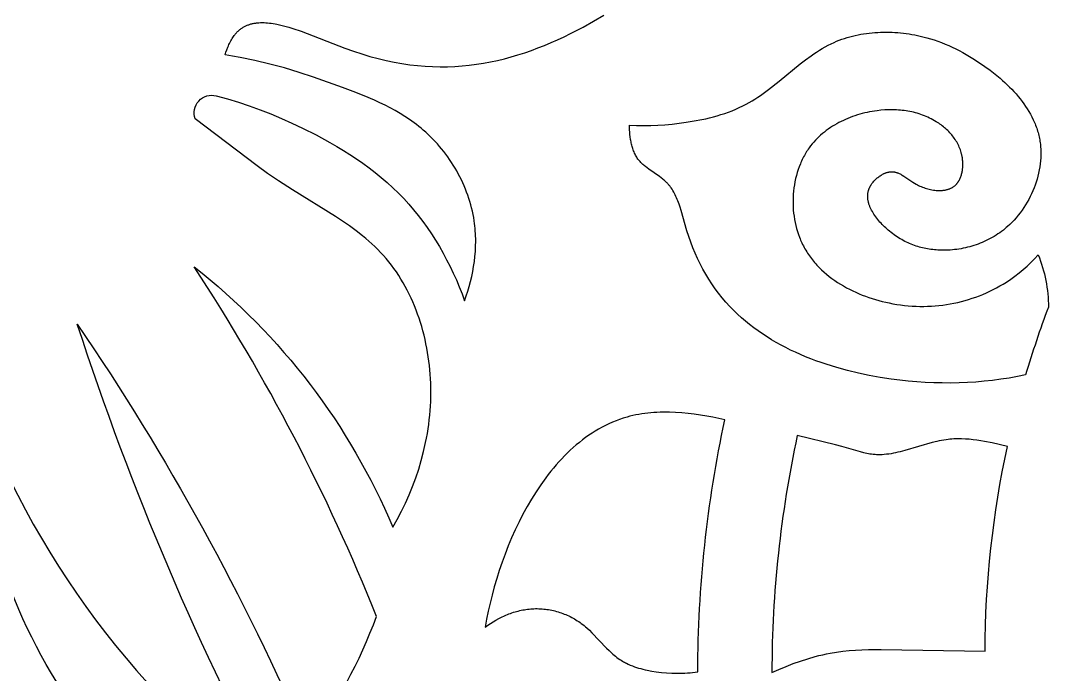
# Model space of a CAD drawing. Extents: x 158 to 281, y 154 to 261.
# Drawn here: x 203.53 to 245.15, y 213.79 to 240.27 of the extents above; entities that cross this region are included whole.
import ezdxf

# ---------------------------------------------------------------- set-up
doc = ezdxf.new("R2010")
doc.units = 0
doc.layers.add('LAYER_01', color=1, linetype='CONTINUOUS')

msp = doc.modelspace()

# ---------------------------------------------------------------- linework, layer by layer
at = {"layer": 'LAYER_01'}
msp.add_lwpolyline([(205.443, 212.772, -0.144493), (201.563, 225.314, 0.150085), (214.084, 208.583, -0.044108), (205.825, 227.978, -0.047923), (215.15, 211.034, 0.074281), (217.942, 216.143, 0.049909), (210.556, 230.303, -0.12724), (218.601, 219.753), (218.781, 220.073), (218.951, 220.399), (219.112, 220.731), (219.262, 221.068), (219.402, 221.41), (219.531, 221.756), (219.648, 222.107), (219.754, 222.463), (219.849, 222.821), (219.93, 223.184), (219.967, 223.366), (219.999, 223.549), (220.029, 223.733), (220.056, 223.918), (220.079, 224.103), (220.098, 224.288), (220.115, 224.475), (220.127, 224.661), (220.136, 224.849), (220.142, 225.036), (220.144, 225.224), (220.142, 225.413), (220.137, 225.591), (220.129, 225.769), (220.118, 225.947), (220.103, 226.125), (220.085, 226.303), (220.063, 226.481), (220.038, 226.658), (220.01, 226.834), (219.979, 227.011), (219.944, 227.186), (219.906, 227.361), (219.864, 227.534), (219.819, 227.707), (219.771, 227.878), (219.72, 228.048), (219.665, 228.217), (219.607, 228.384), (219.545, 228.55), (219.48, 228.714), (219.412, 228.876), (219.341, 229.036), (219.266, 229.194), (219.187, 229.349), (219.105, 229.503), (219.02, 229.654), (218.932, 229.803), (218.84, 229.949), (218.745, 230.092), (218.646, 230.232), (218.544, 230.37), (218.439, 230.504), (218.33, 230.635), (218.221, 230.76), (218.108, 230.881), (217.993, 231), (217.875, 231.116), (217.754, 231.229), (217.631, 231.34), (217.505, 231.449), (217.377, 231.555), (217.115, 231.761), (216.845, 231.961), (216.569, 232.154), (216.287, 232.342), (214.545, 233.42), (213.971, 233.786), (213.533, 234.082), (213.104, 234.386), (210.604, 236.289, -0.605614), (211.455, 237.222), (211.903, 237.099), (212.348, 236.964), (212.788, 236.817), (213.225, 236.659), (213.659, 236.489), (214.089, 236.309), (214.515, 236.119), (214.938, 235.92), (215.502, 235.637), (216.057, 235.335), (216.33, 235.177), (216.601, 235.014), (216.867, 234.845), (217.129, 234.671), (217.388, 234.492), (217.641, 234.306), (217.89, 234.115), (218.133, 233.917), (218.37, 233.713), (218.601, 233.502), (218.826, 233.284), (219.044, 233.06), (219.247, 232.837), (219.444, 232.608), (219.634, 232.373), (219.817, 232.132), (219.994, 231.886), (220.164, 231.635), (220.328, 231.38), (220.485, 231.12), (220.635, 230.856), (220.78, 230.588), (220.917, 230.317), (221.048, 230.044), (221.173, 229.767), (221.291, 229.488), (221.403, 229.208), (221.508, 228.926), (221.576, 229.118), (221.639, 229.312), (221.697, 229.509), (221.749, 229.707), (221.797, 229.908), (221.838, 230.109), (221.874, 230.312), (221.904, 230.516), (221.927, 230.721), (221.944, 230.926), (221.954, 231.132), (221.957, 231.338), (221.956, 231.44), (221.953, 231.543), (221.948, 231.646), (221.942, 231.749), (221.933, 231.852), (221.923, 231.954), (221.91, 232.056), (221.896, 232.159), (221.875, 232.29), (221.85, 232.422), (221.822, 232.553), (221.791, 232.683), (221.757, 232.813), (221.719, 232.942), (221.679, 233.071), (221.635, 233.198), (221.589, 233.325), (221.54, 233.45), (221.488, 233.575), (221.433, 233.699), (221.376, 233.821), (221.316, 233.942), (221.253, 234.062), (221.187, 234.18), (221.12, 234.297), (221.049, 234.413), (220.976, 234.527), (220.901, 234.639), (220.824, 234.75), (220.744, 234.859), (220.662, 234.966), (220.578, 235.071), (220.492, 235.174), (220.404, 235.276), (220.313, 235.375), (220.221, 235.472), (220.127, 235.567), (220.031, 235.659), (219.933, 235.749), (219.834, 235.837), (219.745, 235.912), (219.655, 235.985), (219.564, 236.056), (219.472, 236.126), (219.283, 236.26), (219.091, 236.387), (218.895, 236.509), (218.695, 236.625), (218.491, 236.736), (218.285, 236.842), (218.076, 236.943), (217.864, 237.041), (217.436, 237.225), (217.001, 237.399), (216.564, 237.565), (215.392, 237.981), (214.803, 238.172), (214.211, 238.35), (213.616, 238.511), (213.018, 238.656), (212.415, 238.78), (212.112, 238.835), (211.808, 238.884), (211.843, 238.988), (211.881, 239.092), (211.923, 239.195), (211.945, 239.247), (211.967, 239.297), (211.991, 239.347), (212.016, 239.396), (212.041, 239.445), (212.067, 239.492), (212.094, 239.538), (212.122, 239.582), (212.15, 239.625), (212.18, 239.666), (212.201, 239.694), (212.223, 239.721), (212.245, 239.748), (212.267, 239.773), (212.29, 239.798), (212.314, 239.821), (212.337, 239.844), (212.361, 239.866), (212.386, 239.887), (212.411, 239.908), (212.436, 239.927), (212.462, 239.946), (212.488, 239.964), (212.514, 239.982), (212.541, 239.998), (212.568, 240.014), (212.595, 240.029), (212.623, 240.043), (212.651, 240.057), (212.68, 240.069), (212.709, 240.081), (212.738, 240.093), (212.768, 240.104), (212.798, 240.114), (212.828, 240.123), (212.859, 240.132), (212.889, 240.14), (212.921, 240.147), (212.952, 240.154), (212.984, 240.16), (213.016, 240.165), (213.049, 240.17), (213.081, 240.174), (213.115, 240.178), (213.148, 240.181), (213.182, 240.183), (213.25, 240.186), (213.319, 240.187), (213.389, 240.186), (213.461, 240.182), (213.533, 240.177), (213.607, 240.169), (213.681, 240.16), (213.756, 240.149), (213.832, 240.136), (213.91, 240.121), (214.066, 240.087), (214.226, 240.046), (214.389, 240.001), (214.554, 239.95), (214.891, 239.836), (216.654, 239.156), (217.008, 239.028), (217.344, 238.917), (217.677, 238.817), (218.006, 238.728), (218.331, 238.651), (218.653, 238.584), (218.972, 238.528), (219.287, 238.483), (219.599, 238.447), (219.908, 238.422), (220.214, 238.406), (220.516, 238.399), (220.816, 238.402), (221.113, 238.413), (221.407, 238.434), (221.699, 238.462), (221.988, 238.499), (222.274, 238.544), (222.557, 238.596), (222.839, 238.656), (223.118, 238.724), (223.394, 238.798), (223.669, 238.879), (223.941, 238.966), (224.211, 239.06), (224.479, 239.16), (224.746, 239.266), (225.01, 239.377), (225.273, 239.493), (225.534, 239.615), (225.793, 239.741), (226.307, 240.007), (226.73, 240.241), (227.148, 240.486)], format="xyb", dxfattribs=at)
for points in [[(244.733, 230.784, -0.094091), (245.146, 228.67, 0.018089), (244.224, 225.921), (243.89, 225.854), (243.556, 225.795), (243.22, 225.744), (242.883, 225.7), (242.545, 225.664), (242.207, 225.635), (241.867, 225.614), (241.527, 225.601), (241.186, 225.594), (240.844, 225.596), (240.501, 225.604), (240.158, 225.62), (239.814, 225.643), (239.469, 225.673), (239.123, 225.711), (238.777, 225.756), (238.335, 225.824), (237.893, 225.904), (237.453, 225.996), (237.015, 226.101), (236.582, 226.22), (236.153, 226.352), (235.941, 226.424), (235.73, 226.499), (235.522, 226.578), (235.315, 226.66), (235.111, 226.747), (234.909, 226.837), (234.709, 226.931), (234.512, 227.029), (234.318, 227.131), (234.127, 227.237), (233.938, 227.347), (233.753, 227.461), (233.571, 227.58), (233.393, 227.702), (233.219, 227.829), (233.048, 227.961), (232.881, 228.097), (232.718, 228.237), (232.56, 228.382), (232.406, 228.531), (232.245, 228.697), (232.089, 228.869), (231.939, 229.045), (231.794, 229.227), (231.655, 229.413), (231.522, 229.605), (231.394, 229.801), (231.272, 230.002), (231.155, 230.207), (231.045, 230.416), (230.94, 230.63), (230.842, 230.848), (230.749, 231.07), (230.663, 231.296), (230.583, 231.526), (230.509, 231.759), (230.277, 232.576), (230.235, 232.709), (230.191, 232.839), (230.143, 232.967), (230.118, 233.029), (230.092, 233.091), (230.064, 233.152), (230.035, 233.212), (230.005, 233.271), (229.973, 233.328), (229.94, 233.385), (229.906, 233.44), (229.869, 233.494), (229.85, 233.52), (229.831, 233.546), (229.811, 233.572), (229.791, 233.597), (229.77, 233.622), (229.749, 233.647), (229.727, 233.671), (229.705, 233.695), (229.682, 233.718), (229.659, 233.741), (229.629, 233.77), (229.597, 233.798), (229.565, 233.826), (229.533, 233.852), (229.465, 233.905), (229.396, 233.956), (228.964, 234.251), (228.894, 234.302), (228.826, 234.355), (228.793, 234.382), (228.761, 234.41), (228.729, 234.438), (228.698, 234.467), (228.668, 234.497), (228.639, 234.528), (228.61, 234.559), (228.583, 234.591), (228.569, 234.609), (228.554, 234.627), (228.541, 234.646), (228.527, 234.664), (228.501, 234.703), (228.476, 234.742), (228.453, 234.782), (228.43, 234.823), (228.409, 234.865), (228.389, 234.907), (228.37, 234.95), (228.352, 234.994), (228.335, 235.039), (228.32, 235.084), (228.305, 235.13), (228.291, 235.176), (228.278, 235.222), (228.266, 235.269), (228.256, 235.317), (228.246, 235.364), (228.236, 235.412), (228.228, 235.46), (228.214, 235.557), (228.203, 235.654), (228.195, 235.751), (228.189, 235.847), (228.187, 235.943), (228.186, 236.037), (228.473, 236.024), (228.759, 236.019), (229.046, 236.022), (229.333, 236.034), (229.62, 236.053), (229.906, 236.079), (230.193, 236.112), (230.48, 236.152), (230.796, 236.204), (231.112, 236.264), (231.269, 236.298), (231.425, 236.335), (231.58, 236.375), (231.734, 236.417), (231.887, 236.463), (232.039, 236.512), (232.189, 236.565), (232.337, 236.621), (232.484, 236.681), (232.628, 236.745), (232.771, 236.813), (232.911, 236.886), (233.029, 236.951), (233.146, 237.02), (233.261, 237.091), (233.374, 237.165), (233.487, 237.241), (233.598, 237.32), (233.817, 237.482), (234.247, 237.822), (235.098, 238.518), (235.314, 238.685), (235.534, 238.845), (235.645, 238.922), (235.758, 238.997), (235.872, 239.069), (235.988, 239.139), (236.105, 239.206), (236.223, 239.269), (236.344, 239.329), (236.466, 239.386), (236.569, 239.43), (236.674, 239.472), (236.78, 239.511), (236.886, 239.547), (236.994, 239.581), (237.104, 239.612), (237.214, 239.641), (237.324, 239.667), (237.436, 239.691), (237.549, 239.713), (237.662, 239.732), (237.776, 239.749), (237.89, 239.763), (238.005, 239.775), (238.12, 239.784), (238.235, 239.792), (238.351, 239.797), (238.467, 239.8), (238.583, 239.8), (238.699, 239.799), (238.815, 239.795), (238.931, 239.789), (239.047, 239.781), (239.162, 239.771), (239.277, 239.758), (239.392, 239.744), (239.506, 239.728), (239.62, 239.709), (239.733, 239.689), (239.845, 239.666), (239.957, 239.642), (240.067, 239.615), (240.221, 239.575), (240.373, 239.532), (240.523, 239.484), (240.671, 239.433), (240.818, 239.378), (240.964, 239.32), (241.109, 239.259), (241.252, 239.194), (241.394, 239.126), (241.535, 239.054), (241.674, 238.98), (241.813, 238.902), (241.951, 238.821), (242.089, 238.737), (242.361, 238.56), (242.573, 238.414), (242.781, 238.26), (242.987, 238.1), (243.187, 237.933), (243.285, 237.847), (243.381, 237.759), (243.476, 237.67), (243.569, 237.579), (243.659, 237.486), (243.748, 237.392), (243.834, 237.297), (243.917, 237.199), (243.998, 237.101), (244.076, 237), (244.151, 236.898), (244.223, 236.795), (244.291, 236.69), (244.357, 236.584), (244.419, 236.476), (244.477, 236.366), (244.531, 236.256), (244.581, 236.144), (244.605, 236.087), (244.628, 236.03), (244.649, 235.973), (244.67, 235.915), (244.689, 235.857), (244.707, 235.798), (244.724, 235.74), (244.74, 235.681), (244.755, 235.621), (244.769, 235.561), (244.781, 235.501), (244.792, 235.441), (244.802, 235.382), (244.811, 235.322), (244.818, 235.262), (244.824, 235.202), (244.829, 235.142), (244.833, 235.081), (244.836, 235.02), (244.838, 234.959), (244.838, 234.898), (244.838, 234.837), (244.836, 234.776), (244.833, 234.714), (244.824, 234.591), (244.811, 234.467), (244.794, 234.344), (244.773, 234.22), (244.748, 234.097), (244.718, 233.974), (244.685, 233.852), (244.648, 233.731), (244.607, 233.61), (244.562, 233.491), (244.513, 233.373), (244.461, 233.256), (244.406, 233.14), (244.347, 233.026), (244.285, 232.914), (244.219, 232.804), (244.15, 232.696), (244.078, 232.591), (244.002, 232.487), (243.924, 232.387), (243.842, 232.289), (243.758, 232.194), (243.671, 232.102), (243.581, 232.013), (243.488, 231.928), (243.441, 231.886), (243.392, 231.846), (243.322, 231.788), (243.25, 231.733), (243.176, 231.68), (243.102, 231.629), (243.026, 231.579), (242.949, 231.532), (242.871, 231.486), (242.792, 231.442), (242.712, 231.401), (242.631, 231.361), (242.55, 231.323), (242.467, 231.287), (242.384, 231.253), (242.3, 231.221), (242.216, 231.191), (242.131, 231.162), (242.045, 231.136), (241.959, 231.112), (241.873, 231.089), (241.786, 231.069), (241.699, 231.05), (241.612, 231.033), (241.524, 231.018), (241.437, 231.006), (241.349, 230.995), (241.261, 230.986), (241.173, 230.979), (241.085, 230.974), (240.998, 230.97), (240.91, 230.969), (240.823, 230.97), (240.736, 230.972), (240.666, 230.976), (240.597, 230.981), (240.528, 230.987), (240.46, 230.994), (240.391, 231.002), (240.323, 231.012), (240.255, 231.023), (240.187, 231.036), (240.12, 231.05), (240.053, 231.065), (239.986, 231.082), (239.919, 231.1), (239.853, 231.12), (239.787, 231.141), (239.721, 231.164), (239.655, 231.188), (239.59, 231.213), (239.525, 231.24), (239.461, 231.269), (239.397, 231.299), (239.333, 231.331), (239.269, 231.364), (239.206, 231.399), (239.143, 231.436), (239.081, 231.474), (239.019, 231.514), (238.957, 231.556), (238.896, 231.599), (238.835, 231.644), (238.775, 231.691), (238.715, 231.74), (238.655, 231.79), (238.606, 231.833), (238.557, 231.877), (238.509, 231.923), (238.461, 231.969), (238.414, 232.016), (238.368, 232.065), (238.324, 232.114), (238.28, 232.164), (238.237, 232.215), (238.196, 232.267), (238.157, 232.319), (238.119, 232.372), (238.083, 232.426), (238.048, 232.48), (238.016, 232.535), (237.986, 232.59), (237.972, 232.617), (237.958, 232.645), (237.945, 232.673), (237.933, 232.701), (237.921, 232.728), (237.909, 232.756), (237.899, 232.784), (237.889, 232.812), (237.88, 232.841), (237.871, 232.869), (237.864, 232.897), (237.857, 232.925), (237.85, 232.953), (237.845, 232.981), (237.84, 233.009), (237.836, 233.038), (237.833, 233.066), (237.831, 233.094), (237.829, 233.122), (237.829, 233.15), (237.829, 233.178), (237.83, 233.206), (237.832, 233.234), (237.835, 233.261), (237.839, 233.289), (237.844, 233.317), (237.849, 233.344), (237.856, 233.372), (237.864, 233.399), (237.868, 233.413), (237.873, 233.426), (237.877, 233.44), (237.882, 233.454), (237.888, 233.467), (237.893, 233.481), (237.9, 233.497), (237.908, 233.513), (237.916, 233.529), (237.924, 233.546), (237.932, 233.562), (237.941, 233.578), (237.951, 233.594), (237.96, 233.61), (237.97, 233.625), (237.98, 233.641), (238.002, 233.672), (238.025, 233.703), (238.049, 233.732), (238.073, 233.762), (238.099, 233.79), (238.126, 233.818), (238.154, 233.846), (238.183, 233.872), (238.212, 233.897), (238.242, 233.922), (238.273, 233.946), (238.304, 233.968), (238.336, 233.99), (238.368, 234.01), (238.401, 234.029), (238.434, 234.047), (238.468, 234.064), (238.484, 234.072), (238.501, 234.079), (238.518, 234.087), (238.535, 234.093), (238.552, 234.1), (238.569, 234.106), (238.586, 234.112), (238.603, 234.117), (238.62, 234.122), (238.637, 234.127), (238.653, 234.131), (238.67, 234.135), (238.687, 234.138), (238.704, 234.141), (238.721, 234.143), (238.737, 234.145), (238.754, 234.147), (238.771, 234.148), (238.787, 234.149), (238.803, 234.149), (238.819, 234.149), (238.835, 234.149), (238.851, 234.148), (238.867, 234.146), (238.882, 234.144), (238.898, 234.142), (238.913, 234.139), (238.929, 234.136), (238.944, 234.133), (238.959, 234.129), (238.975, 234.125), (238.99, 234.121), (239.005, 234.116), (239.02, 234.111), (239.035, 234.106), (239.05, 234.1), (239.08, 234.088), (239.109, 234.074), (239.139, 234.06), (239.169, 234.045), (239.198, 234.028), (239.228, 234.011), (239.287, 233.975), (239.655, 233.727), (239.721, 233.687), (239.788, 233.648), (239.838, 233.621), (239.889, 233.595), (239.941, 233.571), (239.994, 233.548), (240.047, 233.527), (240.101, 233.506), (240.155, 233.488), (240.21, 233.471), (240.265, 233.455), (240.32, 233.441), (240.376, 233.428), (240.431, 233.417), (240.486, 233.408), (240.541, 233.401), (240.596, 233.395), (240.65, 233.391), (240.704, 233.389), (240.731, 233.389), (240.757, 233.389), (240.784, 233.39), (240.81, 233.391), (240.836, 233.393), (240.862, 233.395), (240.887, 233.398), (240.912, 233.401), (240.938, 233.405), (240.962, 233.409), (240.987, 233.414), (241.011, 233.419), (241.035, 233.425), (241.059, 233.431), (241.082, 233.438), (241.105, 233.446), (241.128, 233.454), (241.15, 233.462), (241.172, 233.471), (241.194, 233.481), (241.215, 233.491), (241.236, 233.502), (241.256, 233.514), (241.276, 233.526), (241.295, 233.538), (241.315, 233.551), (241.333, 233.565), (241.351, 233.58), (241.369, 233.595), (241.386, 233.611), (241.398, 233.622), (241.409, 233.633), (241.42, 233.645), (241.431, 233.658), (241.442, 233.67), (241.452, 233.683), (241.462, 233.696), (241.472, 233.709), (241.482, 233.722), (241.491, 233.736), (241.5, 233.75), (241.509, 233.764), (241.518, 233.779), (241.526, 233.794), (241.535, 233.809), (241.543, 233.824), (241.558, 233.855), (241.572, 233.886), (241.586, 233.919), (241.598, 233.952), (241.61, 233.986), (241.62, 234.02), (241.63, 234.055), (241.639, 234.091), (241.647, 234.126), (241.654, 234.163), (241.66, 234.199), (241.666, 234.236), (241.67, 234.274), (241.674, 234.311), (241.677, 234.349), (241.679, 234.387), (241.68, 234.425), (241.68, 234.463), (241.679, 234.5), (241.678, 234.538), (241.676, 234.576), (241.673, 234.614), (241.669, 234.651), (241.665, 234.688), (241.66, 234.718), (241.656, 234.748), (241.65, 234.778), (241.644, 234.808), (241.638, 234.837), (241.631, 234.866), (241.616, 234.924), (241.599, 234.981), (241.58, 235.037), (241.559, 235.093), (241.537, 235.147), (241.513, 235.201), (241.487, 235.253), (241.46, 235.305), (241.431, 235.356), (241.4, 235.406), (241.369, 235.455), (241.335, 235.503), (241.301, 235.551), (241.265, 235.597), (241.228, 235.642), (241.189, 235.687), (241.15, 235.73), (241.109, 235.773), (241.068, 235.814), (241.025, 235.855), (240.982, 235.895), (240.937, 235.933), (240.892, 235.971), (240.846, 236.007), (240.799, 236.043), (240.752, 236.077), (240.704, 236.111), (240.655, 236.143), (240.606, 236.174), (240.539, 236.215), (240.472, 236.253), (240.404, 236.289), (240.335, 236.324), (240.265, 236.357), (240.195, 236.388), (240.123, 236.417), (240.052, 236.444), (239.979, 236.47), (239.906, 236.494), (239.833, 236.516), (239.759, 236.537), (239.684, 236.556), (239.609, 236.573), (239.533, 236.588), (239.457, 236.602), (239.381, 236.615), (239.304, 236.625), (239.227, 236.635), (239.15, 236.642), (239.072, 236.648), (238.994, 236.653), (238.916, 236.656), (238.838, 236.658), (238.76, 236.658), (238.681, 236.657), (238.602, 236.654), (238.524, 236.65), (238.366, 236.638), (238.209, 236.62), (238.108, 236.606), (238.007, 236.59), (237.907, 236.572), (237.807, 236.551), (237.707, 236.529), (237.608, 236.504), (237.509, 236.477), (237.411, 236.448), (237.314, 236.417), (237.218, 236.383), (237.122, 236.348), (237.028, 236.31), (236.935, 236.271), (236.842, 236.229), (236.751, 236.185), (236.661, 236.139), (236.573, 236.091), (236.486, 236.041), (236.4, 235.988), (236.316, 235.934), (236.234, 235.877), (236.153, 235.818), (236.075, 235.757), (235.998, 235.694), (235.923, 235.629), (235.85, 235.562), (235.779, 235.493), (235.71, 235.422), (235.644, 235.348), (235.58, 235.273), (235.518, 235.195), (235.459, 235.115), (235.424, 235.065), (235.39, 235.014), (235.357, 234.963), (235.324, 234.91), (235.293, 234.857), (235.263, 234.804), (235.234, 234.749), (235.205, 234.694), (235.178, 234.639), (235.151, 234.582), (235.126, 234.525), (235.101, 234.468), (235.055, 234.352), (235.013, 234.234), (234.975, 234.113), (234.94, 233.992), (234.91, 233.869), (234.883, 233.745), (234.86, 233.619), (234.841, 233.493), (234.826, 233.366), (234.815, 233.238), (234.808, 233.111), (234.804, 232.982), (234.805, 232.854), (234.809, 232.726), (234.817, 232.599), (234.829, 232.472), (234.845, 232.345), (234.865, 232.22), (234.889, 232.095), (234.916, 231.972), (234.947, 231.85), (234.983, 231.729), (235.022, 231.611), (235.065, 231.494), (235.088, 231.436), (235.111, 231.379), (235.136, 231.322), (235.162, 231.266), (235.192, 231.205), (235.223, 231.144), (235.255, 231.084), (235.288, 231.025), (235.323, 230.967), (235.358, 230.909), (235.395, 230.852), (235.432, 230.796), (235.471, 230.74), (235.511, 230.685), (235.551, 230.631), (235.593, 230.578), (235.636, 230.526), (235.679, 230.474), (235.724, 230.423), (235.77, 230.373), (235.863, 230.274), (235.961, 230.179), (236.061, 230.087), (236.165, 229.997), (236.272, 229.911), (236.382, 229.828), (236.494, 229.747), (236.609, 229.67), (236.727, 229.595), (236.847, 229.524), (236.969, 229.455), (237.093, 229.39), (237.22, 229.327), (237.348, 229.268), (237.477, 229.211), (237.608, 229.157), (237.741, 229.107), (237.875, 229.059), (238.009, 229.014), (238.145, 228.972), (238.282, 228.934), (238.419, 228.898), (238.556, 228.865), (238.694, 228.835), (238.85, 228.805), (239.006, 228.779), (239.161, 228.756), (239.317, 228.737), (239.473, 228.722), (239.629, 228.711), (239.785, 228.703), (239.941, 228.699), (240.096, 228.698), (240.251, 228.702), (240.405, 228.709), (240.56, 228.719), (240.713, 228.734), (240.866, 228.751), (241.019, 228.773), (241.17, 228.798), (241.321, 228.827), (241.471, 228.859), (241.62, 228.895), (241.768, 228.934), (241.915, 228.977), (242.061, 229.024), (242.206, 229.074), (242.349, 229.128), (242.491, 229.185), (242.632, 229.246), (242.771, 229.31), (242.908, 229.378), (243.044, 229.449), (243.179, 229.524), (243.311, 229.602), (243.442, 229.684), (243.618, 229.801), (243.79, 229.924), (243.958, 230.054), (244.122, 230.189), (244.282, 230.33), (244.437, 230.476), (244.587, 230.627)], [(232.047, 224.102), (231.804, 224.158), (231.558, 224.209), (231.31, 224.256), (231.06, 224.298), (230.808, 224.334), (230.556, 224.364), (230.302, 224.387), (230.049, 224.403), (229.797, 224.412), (229.545, 224.412), (229.42, 224.409), (229.295, 224.404), (229.17, 224.397), (229.046, 224.387), (228.923, 224.374), (228.801, 224.36), (228.679, 224.342), (228.558, 224.322), (228.438, 224.3), (228.318, 224.274), (228.2, 224.246), (228.083, 224.215), (227.933, 224.171), (227.785, 224.122), (227.638, 224.068), (227.494, 224.009), (227.351, 223.946), (227.211, 223.879), (227.072, 223.807), (226.935, 223.731), (226.8, 223.651), (226.667, 223.567), (226.535, 223.479), (226.406, 223.387), (226.278, 223.291), (226.153, 223.192), (226.029, 223.089), (225.907, 222.983), (225.787, 222.874), (225.669, 222.761), (225.553, 222.645), (225.438, 222.526), (225.326, 222.404), (225.216, 222.279), (225.107, 222.151), (225.001, 222.021), (224.896, 221.888), (224.793, 221.752), (224.593, 221.474), (224.401, 221.188), (224.217, 220.893), (224.041, 220.591), (223.872, 220.282), (223.711, 219.968), (223.558, 219.649), (223.413, 219.326), (223.276, 218.999), (223.146, 218.669), (223.025, 218.338), (222.911, 218.006), (222.806, 217.673), (222.709, 217.341), (222.619, 217.01), (222.538, 216.681), (222.465, 216.354), (222.4, 216.031), (222.343, 215.713), (222.447, 215.788), (222.553, 215.86), (222.663, 215.929), (222.774, 215.995), (222.888, 216.057), (223.005, 216.116), (223.123, 216.171), (223.182, 216.197), (223.243, 216.221), (223.303, 216.245), (223.364, 216.268), (223.426, 216.289), (223.487, 216.31), (223.55, 216.329), (223.612, 216.347), (223.675, 216.363), (223.738, 216.379), (223.801, 216.393), (223.865, 216.406), (223.929, 216.417), (223.993, 216.428), (224.057, 216.436), (224.121, 216.444), (224.186, 216.45), (224.251, 216.454), (224.316, 216.457), (224.382, 216.459), (224.448, 216.459), (224.514, 216.457), (224.58, 216.454), (224.645, 216.45), (224.711, 216.444), (224.777, 216.437), (224.842, 216.428), (224.907, 216.418), (224.972, 216.406), (225.037, 216.394), (225.102, 216.379), (225.166, 216.364), (225.23, 216.346), (225.294, 216.328), (225.357, 216.308), (225.419, 216.287), (225.482, 216.265), (225.543, 216.241), (225.605, 216.216), (225.665, 216.19), (225.725, 216.163), (225.785, 216.134), (225.844, 216.104), (225.902, 216.072), (225.959, 216.04), (226.015, 216.006), (226.071, 215.971), (226.126, 215.935), (226.18, 215.898), (226.233, 215.86), (226.29, 215.816), (226.346, 215.771), (226.401, 215.726), (226.455, 215.679), (226.561, 215.582), (226.664, 215.482), (227.259, 214.862), (227.359, 214.762), (227.462, 214.666), (227.514, 214.62), (227.567, 214.574), (227.621, 214.53), (227.675, 214.487), (227.731, 214.445), (227.787, 214.405), (227.845, 214.367), (227.904, 214.33), (227.941, 214.308), (227.979, 214.287), (228.018, 214.266), (228.057, 214.246), (228.136, 214.208), (228.217, 214.172), (228.299, 214.139), (228.383, 214.108), (228.467, 214.08), (228.553, 214.053), (228.64, 214.029), (228.727, 214.006), (228.816, 213.986), (228.905, 213.967), (229.083, 213.933), (229.263, 213.906), (229.475, 213.879), (229.688, 213.859), (229.899, 213.847), (230.005, 213.843), (230.11, 213.842), (230.216, 213.842), (230.321, 213.845), (230.426, 213.849), (230.531, 213.855), (230.636, 213.864), (230.74, 213.874), (230.845, 213.887), (230.949, 213.902, -0.05263)], [(233.949, 213.874), (234.234, 214), (234.522, 214.119), (234.814, 214.232), (235.108, 214.336), (235.406, 214.432), (235.705, 214.517), (235.856, 214.556), (236.007, 214.591), (236.159, 214.624), (236.311, 214.654), (236.566, 214.696), (236.822, 214.731), (237.079, 214.758), (237.337, 214.778), (237.595, 214.791), (237.855, 214.8), (238.375, 214.804), (242.58, 214.736, -0.052155), (243.484, 223.026), (242.872, 223.169), (242.563, 223.23), (242.407, 223.256), (242.251, 223.28), (242.095, 223.299), (241.939, 223.315), (241.783, 223.326), (241.626, 223.332), (241.548, 223.333), (241.47, 223.333), (241.392, 223.331), (241.314, 223.328), (241.236, 223.323), (241.158, 223.317), (241.08, 223.309), (241.002, 223.299), (240.908, 223.285), (240.814, 223.269), (240.721, 223.251), (240.627, 223.231), (240.441, 223.185), (239.329, 222.858), (239.144, 222.81), (239.052, 222.788), (238.96, 222.768), (238.869, 222.749), (238.777, 222.733), (238.685, 222.719), (238.593, 222.707), (238.501, 222.699), (238.41, 222.693), (238.364, 222.691), (238.318, 222.69), (238.272, 222.69), (238.226, 222.691), (238.181, 222.692), (238.135, 222.695), (238.089, 222.698), (238.043, 222.703), (237.98, 222.711), (237.917, 222.72), (237.854, 222.731), (237.791, 222.743), (237.728, 222.757), (237.665, 222.772), (237.539, 222.805), (236.777, 223.029), (236.52, 223.098), (234.979, 223.47, 0.05275)]]:
    msp.add_lwpolyline(points, format="xyb", close=True, dxfattribs=at)

doc.saveas('drawing.dxf')
